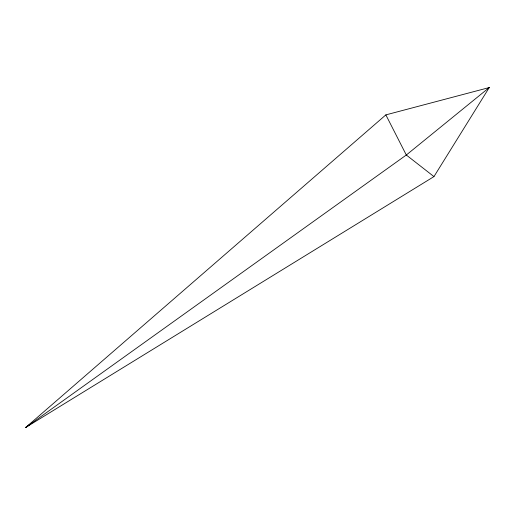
<?xml version="1.0" encoding="UTF-8"?>
<svg xmlns="http://www.w3.org/2000/svg" width="515" height="515" viewBox="0 0 515 515"><rect width="100%" height="100%" fill="white"/><g stroke="black" fill="none" stroke-linecap="round" stroke-linejoin="round"><path stroke-width="0.77" d="M433.958 176.594L489.25 87.556L385.857 114.884L25.75 427.444L433.958 176.594L406.309 155.015L385.857 114.884M30.894 423.588L25.75 427.444L406.309 155.015L489.25 87.556L487.911 88.419"/></g></svg>
